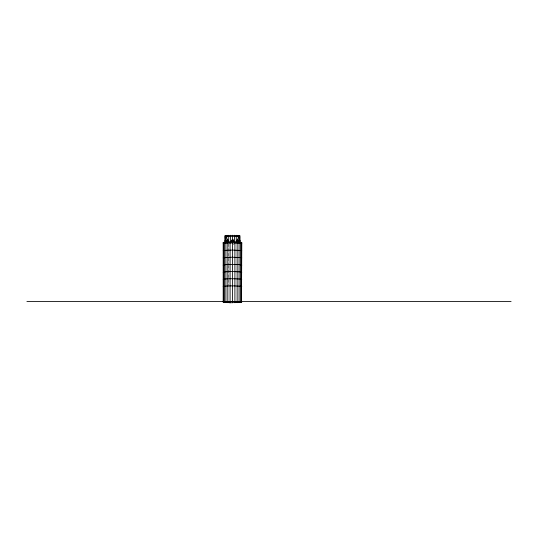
<?xml version="1.0" encoding="UTF-8"?>
<svg xmlns="http://www.w3.org/2000/svg" width="538" height="538" viewBox="0 0 538 538"><rect width="100%" height="100%" fill="white"/><g stroke="black" fill="none" stroke-linecap="round" stroke-linejoin="round"><path stroke-width="0.4" stroke-dasharray="2.69 2.02" d="M228.717 243.943L228.717 256.075M228.717 258.247L228.717 263.808M228.717 265.402L228.717 278.119M228.717 279.706L228.717 285.483M234.292 244.165A6.974 0.538 0 0 1 233.095 244.185"/><path stroke-width="0.81" d="M239.894 241.172L239.773 235.637L227.157 235.382L224.945 235.792L225.079 242.456M226.532 242.672L226.612 240.412L227.85 240.069M240.002 240.385L239.894 242.456M231.474 241.804C230.244 239.242 234.736 239.242 233.505 241.804M231.777 241.986L231.838 240.479L233.115 239.928M233.196 241.488L232.45 240.849L231.609 241.34L232.524 240.849L233.371 241.34M231.912 241.165L231.474 241.663M223.189 242.47L232.49 241.757L241.791 242.47L241.475 302.262L230.082 302.766L223.189 302.074L223.189 242.47L223.505 242.658M232.806 240.109L233.371 240.197M232.275 240.984L232.698 240.984M233.196 241.986L233.505 240.526M239.773 237.056L239.02 236.612L232.49 236.323L227.157 236.498L225.207 237.056M241.475 243.835L241.791 243.647L240.547 243.29L232.49 242.934L225.913 243.142L223.189 243.647L223.505 243.835M241.475 250.984L241.791 250.802L240.547 250.446L232.49 250.083L225.913 250.298L223.189 250.802L223.505 250.984M241.475 258.139L241.791 257.958L240.547 257.594L232.49 257.238L225.913 257.446L223.189 257.958L223.505 258.139M241.475 265.295L241.791 265.106L239.067 264.602L232.49 264.393L225.913 264.602L223.189 265.106L223.505 265.295M241.475 272.443L241.791 272.262L240.547 271.905L232.49 271.549L225.913 271.757L223.189 272.262L223.505 272.443M241.475 279.599L241.791 279.417L240.547 279.054L232.49 278.697L225.913 278.906L223.189 279.417L223.505 279.599M241.475 286.754L241.791 286.566L240.547 286.209L232.49 285.853L225.913 286.061L223.189 286.566L223.505 286.754M223.189 302.074L232.49 301.361L241.791 302.074M236.969 240.204L238.206 240.13L238.442 242.672M237.124 240.486L238.361 240.412M237.211 240.822L238.442 240.748M237.036 240.069L238.206 240.13M26.9 301.455L511.1 301.455M225.086 240.425L225.079 241.172M226.774 240.13L228.63 240.244M226.612 240.412L228.468 240.526M226.532 240.748L228.388 240.856M233.189 241.172L232.806 240.896M241.475 242.288L241.475 302.262M240.547 242.113L240.547 301.717M239.773 235.637L239.773 242.302M239.067 241.965L239.067 302.585M239.02 235.496L239.02 242.611M237.823 235.382C239.37 239 236.525 239.524 237.009 242.557M237.137 241.851L237.137 302.692M236.256 235.288L236.256 242.396M234.898 241.784L234.898 302.766M234.44 235.227L234.44 241.589M232.49 235.207L232.49 241.004M232.49 241.757L232.49 302.793M230.54 235.227L230.54 241.589M230.082 241.784L230.082 302.766M228.717 235.288L228.717 242.396M227.971 242.557C228.448 239.544 225.644 238.98 227.157 235.382M227.836 241.851L227.836 302.692M225.96 235.496L225.96 242.611M225.913 241.965L225.913 301.569M225.207 235.637L225.207 241.999M224.433 242.113L224.433 301.717M223.505 242.288L223.505 302.262"/></g></svg>
